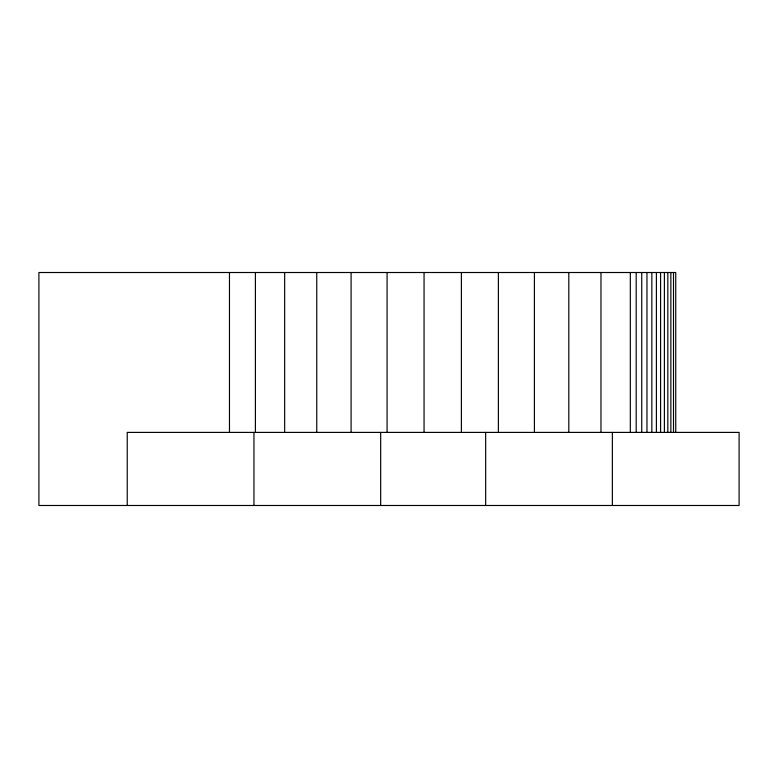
<?xml version="1.0" encoding="UTF-8"?>
<svg xmlns="http://www.w3.org/2000/svg" width="778" height="778" viewBox="0 0 778 778"><rect width="100%" height="100%" fill="white"/><g stroke="black" fill="none" stroke-linecap="round" stroke-linejoin="round"><path stroke-width="1.17" d="M675.742 432.403L675.742 272.514L38.9 272.514L38.9 505.486L739.1 505.486L739.1 432.403L127.232 432.403L127.232 505.486M673.505 272.514L673.505 432.403M670.86 272.514L670.86 432.403M667.825 272.514L667.825 432.403M664.393 272.514L664.393 432.403M660.58 272.514L660.58 432.403M656.399 272.514L656.399 432.403M651.857 272.514L651.857 432.403M646.965 272.514L646.965 432.403M641.743 272.514L641.743 432.403M636.19 272.514L636.19 432.403M630.326 272.514L630.326 432.403M612.374 432.403L612.374 505.486M600.976 272.514L600.976 432.403M568.806 272.514L568.806 432.403M534.408 272.514L534.408 432.403M498.387 272.514L498.387 432.403M485.657 432.403L485.657 505.486M461.383 272.514L461.383 432.403M424.059 272.514L424.059 432.403M387.074 272.514L387.074 432.403M380.675 432.403L380.675 505.486M351.092 272.514L351.092 432.403M316.753 272.514L316.753 432.403M284.66 272.514L284.66 432.403M255.398 272.514L255.398 432.403M253.959 432.403L253.959 505.486M229.471 272.514L229.471 432.403"/></g></svg>
